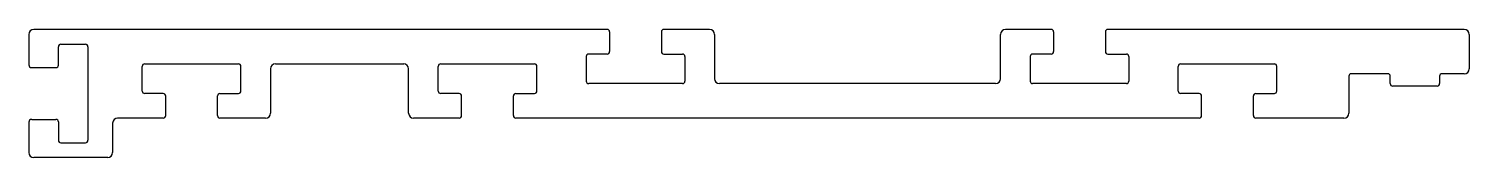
# Model space of a CAD drawing. Extents: x 1916 to 2208, y 1672 to 1698.
import ezdxf

# ---------------------------------------------------------------- set-up
doc = ezdxf.new("R2010")
doc.units = 0
doc.layers.get('0').update_dxf_attribs({"linetype": 'CONTINUOUS'})

msp = doc.modelspace()

# ---------------------------------------------------------------- linework, layer by layer
for p, q in [((1915.58, 1697.39), (1915.58, 1691.24)), ((2032.83, 1698.39), (1916.58, 1698.39)), ((2033.33, 1697.89), (2033.33, 1693.89)), ((2043.83, 1697.89), (2043.83, 1693.89)), ((2053.58, 1698.39), (2044.33, 1698.39)), ((2054.58, 1697.39), (2054.58, 1688.39)), ((2112.58, 1688.39), (2112.58, 1697.39)), ((2122.83, 1698.39), (2113.58, 1698.39)), ((2123.33, 1697.89), (2123.33, 1693.89)), ((2133.83, 1697.89), (2133.83, 1693.89)), ((2206.58, 1698.39), (2134.33, 1698.39)), ((2207.58, 1697.39), (2207.58, 1690.39)), ((1921.58, 1691.14), (1921.58, 1694.89)), ((1922.08, 1695.39), (1927.08, 1695.39)), ((1927.58, 1694.89), (1927.58, 1675.89)), ((1938.58, 1685.89), (1938.58, 1690.89)), ((1939.08, 1691.39), (1958.08, 1691.39)), ((1958.58, 1685.89), (1958.58, 1690.89)), ((1965.58, 1691.39), (1991.58, 1691.39)), ((1998.58, 1685.89), (1998.58, 1690.89)), ((1999.08, 1691.39), (2018.08, 1691.39)), ((2018.58, 1685.89), (2018.58, 1690.89)), ((2028.58, 1692.89), (2028.58, 1687.89)), ((2032.83, 1693.39), (2029.08, 1693.39)), ((2044.33, 1693.39), (2048.08, 1693.39)), ((2048.58, 1692.89), (2048.58, 1687.89)), ((2118.58, 1692.89), (2118.58, 1687.89)), ((2122.83, 1693.39), (2119.08, 1693.39)), ((2134.33, 1693.39), (2138.08, 1693.39)), ((2138.58, 1692.89), (2138.58, 1687.89)), ((2148.58, 1685.89), (2148.58, 1690.89)), ((2149.08, 1691.39), (2168.08, 1691.39)), ((2168.58, 1685.89), (2168.58, 1690.89)), ((1916.18, 1690.64), (1921.08, 1690.64)), ((1964.58, 1690.39), (1964.58, 1681.39)), ((1992.58, 1681.39), (1992.58, 1690.39)), ((2183.18, 1688.89), (2183.18, 1681.39)), ((2191.08, 1689.39), (2183.68, 1689.39)), ((2191.58, 1687.39), (2191.58, 1688.89)), ((2201.58, 1688.89), (2201.58, 1687.39)), ((2206.58, 1689.39), (2202.08, 1689.39)), ((1942.83, 1685.39), (1939.08, 1685.39)), ((1943.33, 1680.89), (1943.33, 1684.89)), ((1953.83, 1680.89), (1953.83, 1684.89)), ((1954.33, 1685.39), (1958.08, 1685.39)), ((2002.83, 1685.39), (1999.08, 1685.39)), ((2003.33, 1680.89), (2003.33, 1684.89)), ((2013.83, 1680.89), (2013.83, 1684.89)), ((2014.33, 1685.39), (2018.08, 1685.39)), ((2048.08, 1687.39), (2029.08, 1687.39)), ((2111.58, 1687.39), (2055.58, 1687.39)), ((2138.08, 1687.39), (2119.08, 1687.39)), ((2152.83, 1685.39), (2149.08, 1685.39)), ((2153.33, 1680.89), (2153.33, 1684.89)), ((2163.83, 1680.89), (2163.83, 1684.89)), ((2164.33, 1685.39), (2168.08, 1685.39)), ((2201.08, 1686.89), (2192.08, 1686.89)), ((1915.58, 1679.54), (1915.58, 1673.39)), ((1916.18, 1680.14), (1921.08, 1680.14)), ((1921.58, 1679.64), (1921.58, 1675.89)), ((1932.58, 1679.39), (1932.58, 1673.39)), ((1942.83, 1680.39), (1933.58, 1680.39)), ((1963.58, 1680.39), (1954.33, 1680.39)), ((2002.83, 1680.39), (1993.58, 1680.39)), ((2152.83, 1680.39), (2014.33, 1680.39)), ((2182.18, 1680.39), (2164.33, 1680.39)), ((1922.08, 1675.39), (1927.08, 1675.39)), ((1931.58, 1672.39), (1916.58, 1672.39))]:
    msp.add_line(p, q)
for centre, radius, start, end in [((1916.58, 1697.39), 1, 90, 180), ((2032.83, 1697.89), 0.5, 0, 90), ((2044.33, 1697.89), 0.5, 90, 180), ((2053.58, 1697.39), 1, 0, 90), ((2113.58, 1697.39), 1, 90, 180), ((2122.83, 1697.89), 0.5, 0, 90), ((2134.33, 1697.89), 0.5, 90, 180), ((2206.58, 1697.39), 1, 0, 90), ((1922.08, 1694.89), 0.5, 90, 180), ((1927.08, 1694.89), 0.5, 0, 90), ((2032.83, 1693.89), 0.5, 270, 360), ((2044.33, 1693.89), 0.5, 180, 270), ((2122.83, 1693.89), 0.5, 270, 360), ((2134.33, 1693.89), 0.5, 180, 270), ((1916.18, 1691.24), 0.6, 180, 270), ((1921.08, 1691.14), 0.5, 270, 360), ((1939.08, 1690.89), 0.5, 90, 180), ((1958.08, 1690.89), 0.5, 0, 90), ((1965.58, 1690.39), 1, 90, 180), ((1991.58, 1690.39), 1, 0, 90), ((1999.08, 1690.89), 0.5, 90, 180), ((2018.08, 1690.89), 0.5, 0, 90), ((2029.08, 1692.89), 0.5, 90, 180), ((2048.08, 1692.89), 0.5, 0, 90), ((2119.08, 1692.89), 0.5, 90, 180), ((2138.08, 1692.89), 0.5, 0, 90), ((2149.08, 1690.89), 0.5, 90, 180), ((2168.08, 1690.89), 0.5, 0, 90), ((2029.08, 1687.89), 0.5, 180, 270), ((2048.08, 1687.89), 0.5, 270, 360), ((2055.58, 1688.39), 1, 180, 270), ((2111.58, 1688.39), 1, 270, 0), ((2119.08, 1687.89), 0.5, 180, 270), ((2138.08, 1687.89), 0.5, 270, 360), ((2183.68, 1688.89), 0.5, 90, 180), ((2191.08, 1688.89), 0.5, 0, 90), ((2202.08, 1688.89), 0.5, 90, 180), ((2206.58, 1690.39), 1, 270, 0), ((1939.08, 1685.89), 0.5, 180, 270), ((1942.83, 1684.89), 0.5, 0, 90), ((1954.33, 1684.89), 0.5, 90, 180), ((1958.08, 1685.89), 0.5, 270, 360), ((1999.08, 1685.89), 0.5, 180, 270), ((2002.83, 1684.89), 0.5, 0, 90), ((2014.33, 1684.89), 0.5, 90, 180), ((2018.08, 1685.89), 0.5, 270, 360), ((2149.08, 1685.89), 0.5, 180, 270), ((2152.83, 1684.89), 0.5, 0, 90), ((2164.33, 1684.89), 0.5, 90, 180), ((2168.08, 1685.89), 0.5, 270, 360), ((2192.08, 1687.39), 0.5, 180, 270), ((2201.08, 1687.39), 0.5, 270, 360), ((1916.18, 1679.54), 0.6, 90, 180), ((1921.08, 1679.64), 0.5, 0, 90), ((1933.58, 1679.39), 1, 90, 180), ((1942.83, 1680.89), 0.5, 270, 360), ((1954.33, 1680.89), 0.5, 180, 270), ((1963.58, 1681.39), 1, 270, 0), ((1993.58, 1681.39), 1, 180, 270), ((2002.83, 1680.89), 0.5, 270, 360), ((2014.33, 1680.89), 0.5, 180, 270), ((2152.83, 1680.89), 0.5, 270, 360), ((2164.33, 1680.89), 0.5, 180, 270), ((2182.18, 1681.39), 1, 270, 0), ((1916.58, 1673.39), 1, 180, 270), ((1922.08, 1675.89), 0.5, 180, 270), ((1927.08, 1675.89), 0.5, 270, 360), ((1931.58, 1673.39), 1, 270, 0)]:
    msp.add_arc(centre, radius, start, end)

doc.saveas('drawing.dxf')
